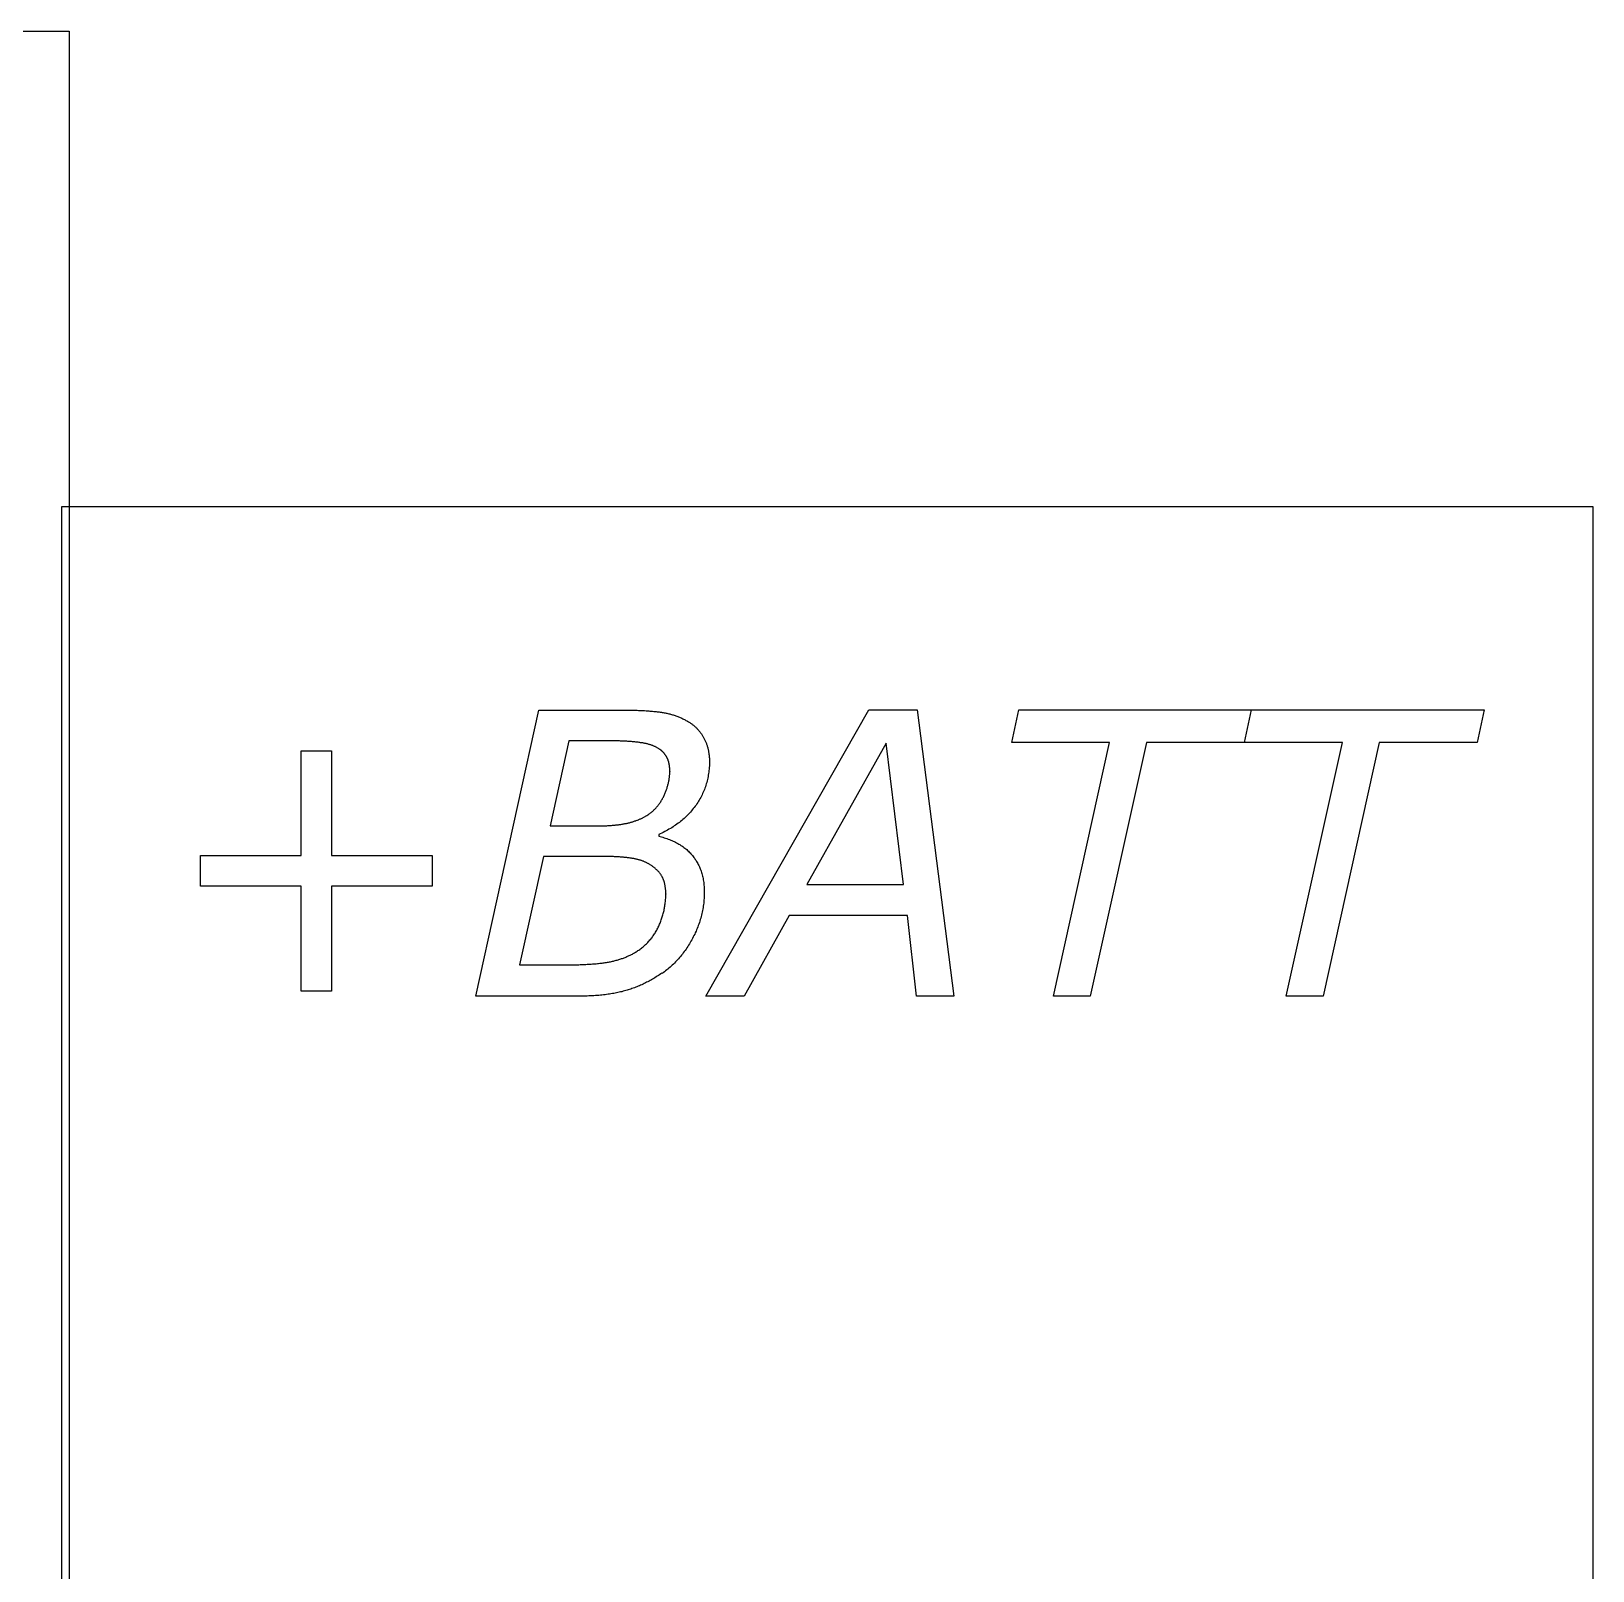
# Model space of a CAD drawing. Extents: x 0.1 to 5.4, y -0.8 to 9.9.
# Drawn here: x 2.662 to 5.37, y 7.257 to 9.926 of the extents above; entities that cross this region are included whole.
import ezdxf

# ---------------------------------------------------------------- set-up
doc = ezdxf.new("R2010")
doc.units = 0
doc.layers.add('CAPA_1', color=7, linetype='CONTINUOUS')

msp = doc.modelspace()

# ---------------------------------------------------------------- linework, layer by layer
at = {"layer": 'CAPA_1', "color": 7}
for points in [[(0.0738, 9.9262), (2.728, 9.9262), (2.728, 0.0738), (0.0738, 0.0738)], [(2.7154, 9.1023), (5.3695, 9.1023), (5.3695, -0.7501), (2.7154, -0.7501)], [(4.2616, 8.2532), (4.1974, 8.2532), (4.1815, 8.3929), (3.9764, 8.3929), (3.8985, 8.2532), (3.8318, 8.2532), (4.1147, 8.7495), (4.1984, 8.7495)], [(4.7653, 8.6932), (4.5957, 8.6932), (4.4983, 8.2532), (4.4344, 8.2532), (4.5318, 8.6932), (4.3622, 8.6932), (4.3744, 8.7495), (4.7774, 8.7495)], [(5.1689, 8.6932), (4.9993, 8.6932), (4.9019, 8.2532), (4.8381, 8.2532), (4.9355, 8.6932), (4.7659, 8.6932), (4.778, 8.7495), (5.1811, 8.7495)], [(4.1745, 8.4469), (4.1448, 8.6919), (4.0068, 8.4469)], [(3.3572, 8.4439), (3.1832, 8.4439), (3.1832, 8.2622), (3.1302, 8.2622), (3.1302, 8.4439), (2.9561, 8.4439), (2.9561, 8.4972), (3.1302, 8.4972), (3.1302, 8.6789), (3.1832, 8.6789), (3.1832, 8.4972), (3.3572, 8.4972)]]:
    msp.add_lwpolyline(points, close=True, dxfattribs=at)
for points in [[(3.6076, 8.2531), (3.4329, 8.2531), (3.5424, 8.7494), (3.6791, 8.7494)], [(3.6791, 8.7494), (3.6825, 8.7494), (3.6857, 8.7494), (3.689, 8.7493), (3.6921, 8.7493), (3.6952, 8.7493), (3.6983, 8.7492), (3.7013, 8.7492), (3.7042, 8.7491), (3.7071, 8.749), (3.7099, 8.749), (3.7127, 8.7489), (3.7154, 8.7488), (3.7181, 8.7487), (3.7207, 8.7485), (3.7232, 8.7484), (3.7257, 8.7483), (3.7282, 8.7482), (3.7305, 8.748), (3.7329, 8.7478), (3.7351, 8.7477), (3.7373, 8.7475), (3.7395, 8.7473), (3.7416, 8.7471), (3.7437, 8.7469), (3.7456, 8.7467), (3.7476, 8.7465), (3.7495, 8.7463), (3.7513, 8.746), (3.753, 8.7458), (3.7548, 8.7456), (3.7564, 8.7453)], [(3.7564, 8.7453), (3.7581, 8.745), (3.7597, 8.7447), (3.7613, 8.7444), (3.7629, 8.7441), (3.7645, 8.7437), (3.7661, 8.7434), (3.7677, 8.743), (3.7693, 8.7426), (3.7709, 8.7422), (3.7724, 8.7417), (3.774, 8.7413), (3.7755, 8.7408), (3.7771, 8.7403), (3.7786, 8.7398), (3.7801, 8.7393), (3.7816, 8.7387), (3.7831, 8.7382), (3.7846, 8.7376), (3.7861, 8.737), (3.7875, 8.7364), (3.789, 8.7357), (3.7904, 8.7351), (3.7919, 8.7344), (3.7933, 8.7337), (3.7947, 8.733), (3.7961, 8.7323), (3.7975, 8.7315), (3.7989, 8.7307), (3.8003, 8.73), (3.8017, 8.7292), (3.803, 8.7283)], [(3.803, 8.7283), (3.8042, 8.7276), (3.8053, 8.7268), (3.8064, 8.7261), (3.8074, 8.7253), (3.8085, 8.7245), (3.8095, 8.7237), (3.8105, 8.7229), (3.8115, 8.7221), (3.8125, 8.7212), (3.8134, 8.7204), (3.8144, 8.7195), (3.8153, 8.7186), (3.8162, 8.7177), (3.8171, 8.7168), (3.8179, 8.7159), (3.8188, 8.7149), (3.8196, 8.714), (3.8204, 8.713), (3.8212, 8.7121), (3.822, 8.7111), (3.8227, 8.7101), (3.8235, 8.7091), (3.8242, 8.708), (3.8249, 8.707), (3.8256, 8.7059), (3.8262, 8.7049), (3.8269, 8.7038), (3.8275, 8.7027), (3.8281, 8.7016), (3.8287, 8.7005), (3.8292, 8.6993)], [(3.6667, 8.6959), (3.5945, 8.6959), (3.5619, 8.5486), (3.645, 8.5486)], [(3.7187, 8.6928), (3.7174, 8.693), (3.7161, 8.6932), (3.7147, 8.6934), (3.7133, 8.6936), (3.7119, 8.6937), (3.7105, 8.6939), (3.709, 8.6941), (3.7076, 8.6942), (3.706, 8.6944), (3.7045, 8.6945), (3.703, 8.6946), (3.7014, 8.6947), (3.6998, 8.6949), (3.6981, 8.695), (3.6965, 8.6951), (3.6948, 8.6952), (3.6931, 8.6953), (3.6914, 8.6954), (3.6896, 8.6954), (3.6878, 8.6955), (3.686, 8.6956), (3.6842, 8.6956), (3.6824, 8.6957), (3.6805, 8.6957), (3.6786, 8.6958), (3.6767, 8.6958), (3.6747, 8.6958), (3.6727, 8.6959), (3.6707, 8.6959), (3.6687, 8.6959), (3.6667, 8.6959)], [(3.7523, 8.6812), (3.7514, 8.6818), (3.7505, 8.6823), (3.7496, 8.6829), (3.7487, 8.6835), (3.7478, 8.684), (3.7468, 8.6845), (3.7459, 8.685), (3.7449, 8.6855), (3.7439, 8.686), (3.7429, 8.6864), (3.7419, 8.6869), (3.7409, 8.6873), (3.7398, 8.6877), (3.7388, 8.6881), (3.7377, 8.6885), (3.7366, 8.6889), (3.7355, 8.6892), (3.7344, 8.6896), (3.7333, 8.6899), (3.7322, 8.6902), (3.731, 8.6906), (3.7298, 8.6908), (3.7287, 8.6911), (3.7275, 8.6914), (3.7263, 8.6916), (3.725, 8.6919), (3.7238, 8.6921), (3.7226, 8.6923), (3.7213, 8.6925), (3.72, 8.6927), (3.7187, 8.6928)], [(3.8292, 8.6993), (3.8298, 8.6982), (3.8303, 8.6971), (3.8309, 8.6959), (3.8314, 8.6948), (3.8319, 8.6936), (3.8324, 8.6925), (3.8328, 8.6913), (3.8332, 8.6901), (3.8337, 8.6889), (3.8341, 8.6877), (3.8344, 8.6865), (3.8348, 8.6853), (3.8352, 8.6841), (3.8355, 8.6828), (3.8358, 8.6816), (3.8361, 8.6804), (3.8363, 8.6791), (3.8366, 8.6778), (3.8368, 8.6766), (3.837, 8.6753), (3.8372, 8.674), (3.8374, 8.6727), (3.8376, 8.6714), (3.8377, 8.6701), (3.8378, 8.6688), (3.8379, 8.6675), (3.838, 8.6661), (3.8381, 8.6648), (3.8381, 8.6634), (3.8382, 8.6621), (3.8382, 8.6607)], [(3.765, 8.6659), (3.7647, 8.6665), (3.7644, 8.667), (3.7641, 8.6676), (3.7638, 8.6682), (3.7635, 8.6688), (3.7632, 8.6693), (3.7628, 8.6699), (3.7625, 8.6704), (3.7621, 8.6709), (3.7617, 8.6715), (3.7614, 8.672), (3.761, 8.6725), (3.7606, 8.673), (3.7602, 8.6735), (3.7598, 8.674), (3.7594, 8.6745), (3.759, 8.675), (3.7585, 8.6755), (3.7581, 8.676), (3.7577, 8.6765), (3.7572, 8.6769), (3.7568, 8.6774), (3.7563, 8.6778), (3.7558, 8.6783), (3.7553, 8.6787), (3.7548, 8.6791), (3.7543, 8.6796), (3.7538, 8.68), (3.7533, 8.6804), (3.7528, 8.6808), (3.7523, 8.6812)], [(3.7695, 8.6429), (3.7695, 8.6438), (3.7695, 8.6447), (3.7695, 8.6455), (3.7694, 8.6464), (3.7694, 8.6473), (3.7693, 8.6481), (3.7693, 8.6489), (3.7692, 8.6498), (3.7691, 8.6506), (3.769, 8.6514), (3.7689, 8.6522), (3.7688, 8.653), (3.7687, 8.6537), (3.7686, 8.6545), (3.7685, 8.6553), (3.7683, 8.656), (3.7682, 8.6567), (3.768, 8.6574), (3.7678, 8.6582), (3.7676, 8.6589), (3.7675, 8.6595), (3.7673, 8.6602), (3.767, 8.6609), (3.7668, 8.6615), (3.7666, 8.6622), (3.7664, 8.6628), (3.7661, 8.6635), (3.7659, 8.6641), (3.7656, 8.6647), (3.7653, 8.6653), (3.765, 8.6659)], [(3.759, 8.6), (3.7596, 8.6014), (3.7603, 8.6028), (3.7609, 8.6043), (3.7615, 8.6057), (3.7621, 8.6071), (3.7627, 8.6086), (3.7632, 8.61), (3.7637, 8.6114), (3.7642, 8.6128), (3.7647, 8.6142), (3.7651, 8.6157), (3.7655, 8.6171), (3.766, 8.6185), (3.7663, 8.6199), (3.7667, 8.6213), (3.767, 8.6227), (3.7674, 8.6241), (3.7677, 8.6255), (3.7679, 8.6268), (3.7682, 8.6282), (3.7684, 8.6296), (3.7686, 8.631), (3.7688, 8.6324), (3.769, 8.6337), (3.7691, 8.6351), (3.7692, 8.6365), (3.7693, 8.6378), (3.7694, 8.6392), (3.7695, 8.6406), (3.7695, 8.6419), (3.7695, 8.6433)], [(3.7695, 8.6433), (3.7695, 8.6429)], [(3.8382, 8.6607), (3.8381, 8.6579), (3.8381, 8.6552), (3.838, 8.6525), (3.8378, 8.6498), (3.8376, 8.6471), (3.8373, 8.6444), (3.837, 8.6418), (3.8366, 8.6392), (3.8362, 8.6366), (3.8357, 8.634), (3.8352, 8.6314), (3.8347, 8.6289), (3.8341, 8.6264), (3.8334, 8.6239), (3.8327, 8.6214), (3.832, 8.619), (3.8312, 8.6165), (3.8303, 8.6141), (3.8294, 8.6117), (3.8285, 8.6094), (3.8275, 8.607), (3.8264, 8.6047), (3.8253, 8.6024), (3.8242, 8.6001), (3.823, 8.5978), (3.8218, 8.5956), (3.8205, 8.5934), (3.8192, 8.5912), (3.8178, 8.589), (3.8163, 8.5868), (3.8149, 8.5847)], [(3.7286, 8.5659), (3.7299, 8.5667), (3.7311, 8.5675), (3.7324, 8.5684), (3.7336, 8.5692), (3.7348, 8.5701), (3.7359, 8.5709), (3.7371, 8.5719), (3.7382, 8.5728), (3.7393, 8.5737), (3.7404, 8.5747), (3.7415, 8.5757), (3.7426, 8.5767), (3.7436, 8.5777), (3.7446, 8.5788), (3.7456, 8.5799), (3.7466, 8.581), (3.7476, 8.5821), (3.7485, 8.5832), (3.7494, 8.5844), (3.7503, 8.5856), (3.7512, 8.5868), (3.7521, 8.588), (3.7529, 8.5892), (3.7537, 8.5905), (3.7545, 8.5918), (3.7553, 8.5931), (3.7561, 8.5944), (3.7568, 8.5958), (3.7576, 8.5972), (3.7583, 8.5985), (3.759, 8.6)], [(3.8149, 8.5847), (3.8133, 8.5826), (3.8118, 8.5805), (3.8102, 8.5785), (3.8085, 8.5764), (3.8069, 8.5744), (3.8052, 8.5725), (3.8034, 8.5706), (3.8016, 8.5687), (3.7998, 8.5668), (3.798, 8.565), (3.7961, 8.5632), (3.7941, 8.5614), (3.7922, 8.5597), (3.7902, 8.558), (3.7881, 8.5563), (3.786, 8.5546), (3.7839, 8.553), (3.7818, 8.5514), (3.7796, 8.5499), (3.7773, 8.5484), (3.7751, 8.5469), (3.7728, 8.5454), (3.7704, 8.544), (3.768, 8.5426), (3.7656, 8.5412), (3.7632, 8.5399), (3.7607, 8.5386), (3.7582, 8.5373), (3.7556, 8.5361), (3.753, 8.5349), (3.7504, 8.5337)], [(3.6929, 8.5527), (3.6942, 8.5529), (3.6955, 8.5532), (3.6968, 8.5535), (3.698, 8.5538), (3.6993, 8.5541), (3.7006, 8.5544), (3.7018, 8.5548), (3.7031, 8.5551), (3.7043, 8.5555), (3.7055, 8.5558), (3.7067, 8.5562), (3.7079, 8.5566), (3.7091, 8.557), (3.7103, 8.5574), (3.7114, 8.5578), (3.7126, 8.5582), (3.7137, 8.5587), (3.7149, 8.5591), (3.716, 8.5596), (3.7171, 8.5601), (3.7182, 8.5605), (3.7193, 8.561), (3.7204, 8.5615), (3.7214, 8.5621), (3.7225, 8.5626), (3.7235, 8.5631), (3.7246, 8.5637), (3.7256, 8.5642), (3.7266, 8.5648), (3.7276, 8.5654), (3.7286, 8.5659)], [(3.645, 8.5486), (3.6467, 8.5486), (3.6485, 8.5486), (3.6502, 8.5486), (3.6519, 8.5486), (3.6536, 8.5487), (3.6553, 8.5487), (3.657, 8.5488), (3.6587, 8.5488), (3.6603, 8.5489), (3.6619, 8.549), (3.6636, 8.5491), (3.6652, 8.5492), (3.6668, 8.5493), (3.6683, 8.5494), (3.6699, 8.5495), (3.6714, 8.5497), (3.673, 8.5498), (3.6745, 8.55), (3.676, 8.5501), (3.6775, 8.5503), (3.6789, 8.5505), (3.6804, 8.5506), (3.6818, 8.5508), (3.6833, 8.551), (3.6847, 8.5512), (3.6861, 8.5514), (3.6875, 8.5517), (3.6888, 8.5519), (3.6902, 8.5522), (3.6915, 8.5524), (3.6929, 8.5527)], [(3.7504, 8.5337), (3.7504, 8.5307)], [(3.7504, 8.5307), (3.7528, 8.53), (3.7552, 8.5294), (3.7576, 8.5287), (3.7599, 8.528), (3.7622, 8.5273), (3.7645, 8.5265), (3.7667, 8.5257), (3.7689, 8.5249), (3.7711, 8.524), (3.7732, 8.5231), (3.7753, 8.5222), (3.7773, 8.5213), (3.7793, 8.5203), (3.7813, 8.5192), (3.7832, 8.5182), (3.7851, 8.5171), (3.7869, 8.516), (3.7887, 8.5148), (3.7905, 8.5137), (3.7922, 8.5125), (3.7939, 8.5112), (3.7956, 8.5099), (3.7972, 8.5086), (3.7988, 8.5073), (3.8003, 8.5059), (3.8018, 8.5045), (3.8033, 8.5031), (3.8047, 8.5016), (3.8061, 8.5001), (3.8075, 8.4986), (3.8088, 8.497)], [(3.6466, 8.4957), (3.5504, 8.4957), (3.5086, 8.3077), (3.5958, 8.3077)], [(3.7018, 8.4926), (3.7005, 8.4928), (3.6992, 8.493), (3.6978, 8.4932), (3.6964, 8.4934), (3.695, 8.4935), (3.6936, 8.4937), (3.6921, 8.4938), (3.6905, 8.494), (3.689, 8.4941), (3.6874, 8.4943), (3.6858, 8.4944), (3.6841, 8.4945), (3.6824, 8.4947), (3.6807, 8.4948), (3.679, 8.4949), (3.6772, 8.495), (3.6754, 8.4951), (3.6735, 8.4951), (3.6717, 8.4952), (3.6697, 8.4953), (3.6678, 8.4954), (3.6658, 8.4954), (3.6638, 8.4955), (3.6618, 8.4955), (3.6597, 8.4956), (3.6576, 8.4956), (3.6554, 8.4956), (3.6533, 8.4957), (3.6511, 8.4957), (3.6488, 8.4957), (3.6466, 8.4957)], [(3.7347, 8.4816), (3.7339, 8.4821), (3.733, 8.4826), (3.7322, 8.4831), (3.7313, 8.4836), (3.7304, 8.4841), (3.7295, 8.4846), (3.7286, 8.485), (3.7276, 8.4855), (3.7267, 8.4859), (3.7257, 8.4863), (3.7247, 8.4867), (3.7237, 8.4871), (3.7227, 8.4875), (3.7217, 8.4879), (3.7206, 8.4883), (3.7196, 8.4886), (3.7185, 8.489), (3.7174, 8.4893), (3.7163, 8.4896), (3.7152, 8.4899), (3.714, 8.4902), (3.7129, 8.4905), (3.7117, 8.4908), (3.7105, 8.4911), (3.7093, 8.4913), (3.7081, 8.4916), (3.7069, 8.4918), (3.7056, 8.492), (3.7044, 8.4922), (3.7031, 8.4924), (3.7018, 8.4926)], [(3.7564, 8.4599), (3.756, 8.4607), (3.7556, 8.4614), (3.7551, 8.4622), (3.7547, 8.4629), (3.7542, 8.4636), (3.7537, 8.4644), (3.7532, 8.4651), (3.7526, 8.4658), (3.7521, 8.4666), (3.7515, 8.4673), (3.7509, 8.468), (3.7503, 8.4687), (3.7496, 8.4694), (3.749, 8.4701), (3.7483, 8.4708), (3.7476, 8.4715), (3.7469, 8.4722), (3.7461, 8.4729), (3.7454, 8.4736), (3.7446, 8.4743), (3.7438, 8.475), (3.743, 8.4756), (3.7421, 8.4763), (3.7413, 8.477), (3.7404, 8.4777), (3.7395, 8.4783), (3.7386, 8.479), (3.7376, 8.4796), (3.7367, 8.4803), (3.7357, 8.4809), (3.7347, 8.4816)], [(3.8088, 8.497), (3.8101, 8.4954), (3.8113, 8.4938), (3.8126, 8.4921), (3.8137, 8.4905), (3.8149, 8.4887), (3.8159, 8.487), (3.817, 8.4852), (3.818, 8.4834), (3.8189, 8.4816), (3.8199, 8.4797), (3.8207, 8.4778), (3.8216, 8.4759), (3.8223, 8.4739), (3.8231, 8.4719), (3.8238, 8.4699), (3.8244, 8.4679), (3.8251, 8.4658), (3.8256, 8.4637), (3.8262, 8.4616), (3.8267, 8.4594), (3.8271, 8.4572), (3.8275, 8.455), (3.8279, 8.4528), (3.8282, 8.4505), (3.8285, 8.4482), (3.8287, 8.4458), (3.8289, 8.4435), (3.829, 8.4411), (3.8291, 8.4386), (3.8292, 8.4362), (3.8292, 8.4337)], [(3.7625, 8.4299), (3.7625, 8.4311), (3.7625, 8.4323), (3.7624, 8.4334), (3.7624, 8.4346), (3.7623, 8.4357), (3.7623, 8.4369), (3.7622, 8.438), (3.7621, 8.4391), (3.762, 8.4401), (3.7618, 8.4412), (3.7617, 8.4422), (3.7616, 8.4433), (3.7614, 8.4443), (3.7612, 8.4453), (3.7611, 8.4463), (3.7609, 8.4472), (3.7607, 8.4482), (3.7604, 8.4491), (3.7602, 8.45), (3.76, 8.451), (3.7597, 8.4518), (3.7594, 8.4527), (3.7591, 8.4536), (3.7588, 8.4544), (3.7585, 8.4553), (3.7582, 8.4561), (3.7579, 8.4569), (3.7575, 8.4577), (3.7572, 8.4584), (3.7568, 8.4592), (3.7564, 8.4599)], [(3.7494, 8.3729), (3.7502, 8.3746), (3.751, 8.3764), (3.7518, 8.3782), (3.7525, 8.38), (3.7533, 8.3818), (3.754, 8.3836), (3.7546, 8.3854), (3.7553, 8.3872), (3.7559, 8.3891), (3.7565, 8.3909), (3.757, 8.3927), (3.7576, 8.3946), (3.7581, 8.3964), (3.7585, 8.3983), (3.759, 8.4001), (3.7594, 8.402), (3.7598, 8.4039), (3.7602, 8.4058), (3.7605, 8.4077), (3.7608, 8.4096), (3.7611, 8.4115), (3.7614, 8.4134), (3.7616, 8.4153), (3.7618, 8.4172), (3.762, 8.4192), (3.7621, 8.4211), (3.7623, 8.4231), (3.7624, 8.425), (3.7624, 8.427), (3.7625, 8.4289), (3.7625, 8.4309)], [(3.7625, 8.4309), (3.7625, 8.4299)], [(3.8292, 8.4337), (3.8292, 8.431), (3.8291, 8.4283), (3.829, 8.4256), (3.8289, 8.4229), (3.8287, 8.4202), (3.8285, 8.4175), (3.8282, 8.4148), (3.8279, 8.4122), (3.8275, 8.4095), (3.8271, 8.4069), (3.8267, 8.4042), (3.8262, 8.4016), (3.8256, 8.399), (3.8251, 8.3964), (3.8244, 8.3938), (3.8238, 8.3912), (3.8231, 8.3886), (3.8223, 8.386), (3.8216, 8.3835), (3.8207, 8.3809), (3.8199, 8.3784), (3.8189, 8.3758), (3.818, 8.3733), (3.817, 8.3708), (3.8159, 8.3683), (3.8149, 8.3658), (3.8137, 8.3633), (3.8126, 8.3608), (3.8113, 8.3583), (3.8101, 8.3559), (3.8088, 8.3534)], [(3.7111, 8.3302), (3.7127, 8.3312), (3.7143, 8.3322), (3.7158, 8.3333), (3.7174, 8.3344), (3.7189, 8.3355), (3.7204, 8.3367), (3.7218, 8.3378), (3.7233, 8.339), (3.7247, 8.3402), (3.7261, 8.3415), (3.7274, 8.3427), (3.7288, 8.344), (3.7301, 8.3453), (3.7314, 8.3466), (3.7326, 8.348), (3.7339, 8.3494), (3.7351, 8.3508), (3.7363, 8.3522), (3.7374, 8.3536), (3.7386, 8.3551), (3.7397, 8.3566), (3.7408, 8.3581), (3.7418, 8.3597), (3.7429, 8.3612), (3.7439, 8.3628), (3.7448, 8.3644), (3.7458, 8.3661), (3.7467, 8.3677), (3.7476, 8.3694), (3.7485, 8.3711), (3.7494, 8.3729)], [(3.8088, 8.3534), (3.8075, 8.351), (3.8061, 8.3486), (3.8048, 8.3462), (3.8034, 8.3439), (3.802, 8.3416), (3.8005, 8.3394), (3.7991, 8.3371), (3.7976, 8.3349), (3.796, 8.3327), (3.7945, 8.3306), (3.7929, 8.3285), (3.7913, 8.3264), (3.7897, 8.3243), (3.788, 8.3223), (3.7863, 8.3203), (3.7846, 8.3183), (3.7829, 8.3164), (3.7811, 8.3145), (3.7793, 8.3126), (3.7775, 8.3108), (3.7757, 8.3089), (3.7738, 8.3072), (3.7719, 8.3054), (3.77, 8.3037), (3.768, 8.302), (3.7661, 8.3003), (3.7641, 8.2987), (3.762, 8.2971), (3.76, 8.2955), (3.7579, 8.2939), (3.7558, 8.2924)], [(3.5958, 8.3077), (3.5985, 8.3077), (3.6012, 8.3077), (3.6038, 8.3077), (3.6065, 8.3078), (3.6091, 8.3078), (3.6116, 8.3079), (3.6141, 8.308), (3.6166, 8.308), (3.6191, 8.3081), (3.6215, 8.3082), (3.6239, 8.3083), (3.6263, 8.3085), (3.6286, 8.3086), (3.6309, 8.3087), (3.6331, 8.3089), (3.6354, 8.3091), (3.6376, 8.3092), (3.6397, 8.3094), (3.6418, 8.3096), (3.6439, 8.3098), (3.646, 8.31), (3.648, 8.3103), (3.65, 8.3105), (3.652, 8.3108), (3.6539, 8.311), (3.6558, 8.3113), (3.6576, 8.3116), (3.6595, 8.3119), (3.6613, 8.3122), (3.663, 8.3125), (3.6648, 8.3128)], [(3.6648, 8.3128), (3.6665, 8.3131), (3.6682, 8.3135), (3.6699, 8.3139), (3.6716, 8.3142), (3.6732, 8.3146), (3.6749, 8.3151), (3.6765, 8.3155), (3.6781, 8.3159), (3.6797, 8.3164), (3.6813, 8.3168), (3.6829, 8.3173), (3.6844, 8.3178), (3.686, 8.3184), (3.6875, 8.3189), (3.689, 8.3194), (3.6905, 8.32), (3.692, 8.3206), (3.6934, 8.3212), (3.6949, 8.3218), (3.6963, 8.3224), (3.6977, 8.323), (3.6991, 8.3237), (3.7005, 8.3243), (3.7019, 8.325), (3.7032, 8.3257), (3.7046, 8.3264), (3.7059, 8.3271), (3.7072, 8.3279), (3.7085, 8.3286), (3.7098, 8.3294), (3.7111, 8.3302)], [(3.7558, 8.2932), (3.7538, 8.2919), (3.7518, 8.2905), (3.7498, 8.2892), (3.7477, 8.2879), (3.7457, 8.2866), (3.7437, 8.2853), (3.7416, 8.2841), (3.7396, 8.2829), (3.7375, 8.2817), (3.7355, 8.2806), (3.7334, 8.2794), (3.7314, 8.2783), (3.7293, 8.2773), (3.7272, 8.2762), (3.7251, 8.2752), (3.723, 8.2742), (3.7209, 8.2732), (3.7188, 8.2723), (3.7167, 8.2713), (3.7146, 8.2704), (3.7125, 8.2696), (3.7104, 8.2687), (3.7082, 8.2679), (3.7061, 8.2671), (3.7039, 8.2664), (3.7018, 8.2656), (3.6996, 8.2649), (3.6975, 8.2642), (3.6953, 8.2635), (3.6931, 8.2629), (3.6909, 8.2623)], [(3.7558, 8.2924), (3.7558, 8.2932)], [(3.6909, 8.2623), (3.6887, 8.2617), (3.6865, 8.2611), (3.6842, 8.2606), (3.6819, 8.2601), (3.6796, 8.2596), (3.6773, 8.2591), (3.6749, 8.2586), (3.6724, 8.2582), (3.67, 8.2577), (3.6675, 8.2573), (3.665, 8.2569), (3.6624, 8.2565), (3.6598, 8.2562), (3.6572, 8.2559), (3.6545, 8.2555), (3.6518, 8.2552), (3.6491, 8.255), (3.6464, 8.2547), (3.6436, 8.2545), (3.6408, 8.2543), (3.6379, 8.2541), (3.635, 8.2539), (3.6321, 8.2537), (3.6292, 8.2536), (3.6262, 8.2534), (3.6232, 8.2533), (3.6201, 8.2532), (3.617, 8.2532), (3.6139, 8.2531), (3.6108, 8.2531), (3.6076, 8.2531)]]:
    msp.add_lwpolyline(points, dxfattribs=at)

doc.saveas('drawing.dxf')
